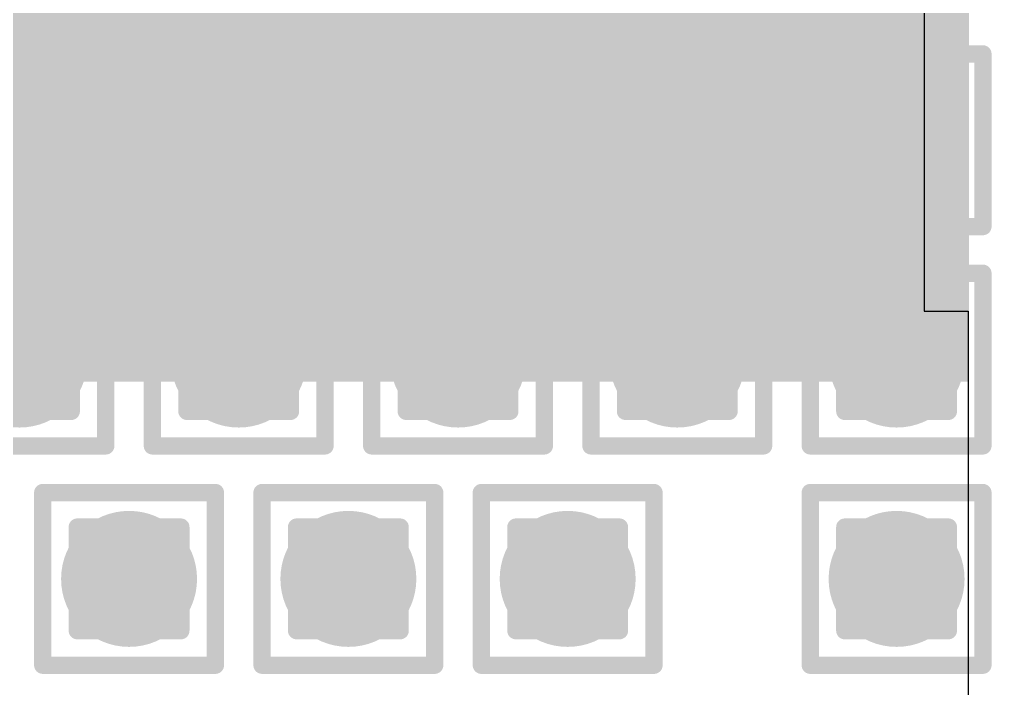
# Model space of a CAD drawing. Header units: inches. Extents: x -12 to 5357, y -8 to 5291.
# Drawn here: x 39.964 to 42.824, y 28.049 to 30.017 of the extents above; entities that cross this region are included whole.
import ezdxf

# ---------------------------------------------------------------- set-up
doc = ezdxf.new("R2010")
doc.units = ezdxf.units.IN
for name, color, linetype in [('Bottom Layer', 5, 'Continuous'), ('Drill Drawing', 1, 'Continuous'), ('Ground', 16, 'Continuous'), ('Power', 76, 'Continuous'), ('Top Layer', 1, 'Continuous'), ('Via Holes', 16, 'Continuous')]:
    doc.layers.add(name, color=color, linetype=linetype)

msp = doc.modelspace()

# ---------------------------------------------------------------- hatches: boundary and pattern name
at = {"layer": 'Bottom Layer'}
h = msp.add_hatch(color=5, dxfattribs=at)
edge = h.paths.add_edge_path()
edge.add_arc((40.2869, 29.6621), 0.2, 0, 360)
h = msp.add_hatch(color=5, dxfattribs=at)
edge = h.paths.add_edge_path()
edge.add_arc((40.9321, 29.6621), 0.2, 0, 360)
h = msp.add_hatch(color=5, dxfattribs=at)
edge = h.paths.add_edge_path()
edge.add_arc((41.5773, 29.6621), 0.2, 0, 360)
h = msp.add_hatch(color=5, dxfattribs=at)
edge = h.paths.add_edge_path()
edge.add_arc((42.545, 29.6621), 0.2, 0, 360)
h = msp.add_hatch(color=5, dxfattribs=at)
edge = h.paths.add_edge_path()
edge.add_arc((39.9644, 29.017), 0.2, 0, 360)
h = msp.add_hatch(color=5, dxfattribs=at)
edge = h.paths.add_edge_path()
edge.add_arc((40.6095, 29.017), 0.2, 0, 360)
h = msp.add_hatch(color=5, dxfattribs=at)
edge = h.paths.add_edge_path()
edge.add_arc((41.2547, 29.017), 0.2, 0, 360)
h = msp.add_hatch(color=5, dxfattribs=at)
edge = h.paths.add_edge_path()
edge.add_arc((41.8998, 29.017), 0.2, 0, 360)
h = msp.add_hatch(color=5, dxfattribs=at)
edge = h.paths.add_edge_path()
edge.add_arc((42.545, 29.017), 0.2, 0, 360)
h = msp.add_hatch(color=5, dxfattribs=at)
edge = h.paths.add_edge_path()
edge.add_arc((40.2869, 28.3718), 0.2, 0, 360)
h = msp.add_hatch(color=5, dxfattribs=at)
edge = h.paths.add_edge_path()
edge.add_arc((40.9321, 28.3718), 0.2, 0, 360)
h = msp.add_hatch(color=5, dxfattribs=at)
edge = h.paths.add_edge_path()
edge.add_arc((41.5773, 28.3718), 0.2, 0, 360)
h = msp.add_hatch(color=5, dxfattribs=at)
edge = h.paths.add_edge_path()
edge.add_arc((42.545, 28.3718), 0.2, 0, 360)
at = {"layer": 'Ground'}
h = msp.add_hatch(color=16, dxfattribs=at)
edge = h.paths.add_edge_path()
edge.add_arc((40.2869, 29.6621), 0.2, 0, 360)
h = msp.add_hatch(color=16, dxfattribs=at)
edge = h.paths.add_edge_path()
edge.add_arc((40.9321, 29.6621), 0.2, 0, 360)
h = msp.add_hatch(color=16, dxfattribs=at)
edge = h.paths.add_edge_path()
edge.add_arc((41.5773, 29.6621), 0.2, 0, 360)
h = msp.add_hatch(color=16, dxfattribs=at)
edge = h.paths.add_edge_path()
edge.add_arc((42.545, 29.6621), 0.2, 0, 360)
h = msp.add_hatch(color=16, dxfattribs=at)
edge = h.paths.add_edge_path()
edge.add_arc((39.9644, 29.017), 0.2, 0, 360)
h = msp.add_hatch(color=16, dxfattribs=at)
edge = h.paths.add_edge_path()
edge.add_arc((40.6095, 29.017), 0.2, 0, 360)
h = msp.add_hatch(color=16, dxfattribs=at)
edge = h.paths.add_edge_path()
edge.add_arc((41.2547, 29.017), 0.2, 0, 360)
h = msp.add_hatch(color=16, dxfattribs=at)
edge = h.paths.add_edge_path()
edge.add_arc((41.8998, 29.017), 0.2, 0, 360)
h = msp.add_hatch(color=16, dxfattribs=at)
edge = h.paths.add_edge_path()
edge.add_arc((42.545, 29.017), 0.2, 0, 360)
h = msp.add_hatch(color=16, dxfattribs=at)
edge = h.paths.add_edge_path()
edge.add_arc((40.2869, 28.3718), 0.2, 0, 360)
h = msp.add_hatch(color=16, dxfattribs=at)
edge = h.paths.add_edge_path()
edge.add_arc((40.9321, 28.3718), 0.2, 0, 360)
h = msp.add_hatch(color=16, dxfattribs=at)
edge = h.paths.add_edge_path()
edge.add_arc((41.5773, 28.3718), 0.2, 0, 360)
h = msp.add_hatch(color=16, dxfattribs=at)
edge = h.paths.add_edge_path()
edge.add_arc((42.545, 28.3718), 0.2, 0, 360)
at = {"layer": 'Power'}
h = msp.add_hatch(color=76, dxfattribs=at)
edge = h.paths.add_edge_path()
edge.add_arc((40.2869, 29.6621), 0.2, 0, 360)
h = msp.add_hatch(color=76, dxfattribs=at)
edge = h.paths.add_edge_path()
edge.add_arc((40.9321, 29.6621), 0.2, 0, 360)
h = msp.add_hatch(color=76, dxfattribs=at)
edge = h.paths.add_edge_path()
edge.add_arc((41.5773, 29.6621), 0.2, 0, 360)
h = msp.add_hatch(color=76, dxfattribs=at)
edge = h.paths.add_edge_path()
edge.add_arc((42.545, 29.6621), 0.2, 0, 360)
h = msp.add_hatch(color=76, dxfattribs=at)
edge = h.paths.add_edge_path()
edge.add_arc((39.9644, 29.017), 0.2, 0, 360)
h = msp.add_hatch(color=76, dxfattribs=at)
edge = h.paths.add_edge_path()
edge.add_arc((40.6095, 29.017), 0.2, 0, 360)
h = msp.add_hatch(color=76, dxfattribs=at)
edge = h.paths.add_edge_path()
edge.add_arc((41.2547, 29.017), 0.2, 0, 360)
h = msp.add_hatch(color=76, dxfattribs=at)
edge = h.paths.add_edge_path()
edge.add_arc((41.8998, 29.017), 0.2, 0, 360)
h = msp.add_hatch(color=76, dxfattribs=at)
edge = h.paths.add_edge_path()
edge.add_arc((42.545, 29.017), 0.2, 0, 360)
h = msp.add_hatch(color=76, dxfattribs=at)
edge = h.paths.add_edge_path()
edge.add_arc((40.2869, 28.3718), 0.2, 0, 360)
h = msp.add_hatch(color=76, dxfattribs=at)
edge = h.paths.add_edge_path()
edge.add_arc((40.9321, 28.3718), 0.2, 0, 360)
h = msp.add_hatch(color=76, dxfattribs=at)
edge = h.paths.add_edge_path()
edge.add_arc((41.5773, 28.3718), 0.2, 0, 360)
h = msp.add_hatch(color=76, dxfattribs=at)
edge = h.paths.add_edge_path()
edge.add_arc((42.545, 28.3718), 0.2, 0, 360)
at = {"layer": 'Top Layer'}
msp.add_hatch(color=1, dxfattribs=at).paths.add_polyline_path([(34.0217, 28.9523), (42.7584, 28.9523), (42.7584, 31.6759), (34.0217, 31.6759)])
h = msp.add_hatch(color=1, dxfattribs=at)
edge = h.paths.add_edge_path()
edge.add_arc((40.2869, 29.6621), 0.2, 0, 360)
h = msp.add_hatch(color=1, dxfattribs=at)
edge = h.paths.add_edge_path()
edge.add_arc((40.9321, 29.6621), 0.2, 0, 360)
h = msp.add_hatch(color=1, dxfattribs=at)
edge = h.paths.add_edge_path()
edge.add_arc((41.5773, 29.6621), 0.2, 0, 360)
h = msp.add_hatch(color=1, dxfattribs=at)
edge = h.paths.add_edge_path()
edge.add_arc((42.545, 29.6621), 0.2, 0, 360)
h = msp.add_hatch(color=1, dxfattribs=at)
edge = h.paths.add_edge_path()
edge.add_arc((39.9644, 29.017), 0.2, 0, 360)
h = msp.add_hatch(color=1, dxfattribs=at)
edge = h.paths.add_edge_path()
edge.add_arc((40.6095, 29.017), 0.2, 0, 360)
h = msp.add_hatch(color=1, dxfattribs=at)
edge = h.paths.add_edge_path()
edge.add_arc((41.2547, 29.017), 0.2, 0, 360)
h = msp.add_hatch(color=1, dxfattribs=at)
edge = h.paths.add_edge_path()
edge.add_arc((41.8998, 29.017), 0.2, 0, 360)
h = msp.add_hatch(color=1, dxfattribs=at)
edge = h.paths.add_edge_path()
edge.add_arc((42.545, 29.017), 0.2, 0, 360)
h = msp.add_hatch(color=1, dxfattribs=at)
edge = h.paths.add_edge_path()
edge.add_arc((40.2869, 28.3718), 0.2, 0, 360)
h = msp.add_hatch(color=1, dxfattribs=at)
edge = h.paths.add_edge_path()
edge.add_arc((40.9321, 28.3718), 0.2, 0, 360)
h = msp.add_hatch(color=1, dxfattribs=at)
edge = h.paths.add_edge_path()
edge.add_arc((41.5773, 28.3718), 0.2, 0, 360)
h = msp.add_hatch(color=1, dxfattribs=at)
edge = h.paths.add_edge_path()
edge.add_arc((42.545, 28.3718), 0.2, 0, 360)
at = {"layer": 'Via Holes'}
h = msp.add_hatch(color=7, dxfattribs=at)
edge = h.paths.add_edge_path()
edge.add_arc((40.2869, 29.6621), 0.1, 0, 360)
h = msp.add_hatch(color=7, dxfattribs=at)
edge = h.paths.add_edge_path()
edge.add_arc((40.9321, 29.6621), 0.1, 0, 360)
h = msp.add_hatch(color=7, dxfattribs=at)
edge = h.paths.add_edge_path()
edge.add_arc((41.5773, 29.6621), 0.1, 0, 360)
h = msp.add_hatch(color=7, dxfattribs=at)
edge = h.paths.add_edge_path()
edge.add_arc((42.545, 29.6621), 0.1, 0, 360)
h = msp.add_hatch(color=7, dxfattribs=at)
edge = h.paths.add_edge_path()
edge.add_arc((39.9644, 29.017), 0.1, 0, 360)
h = msp.add_hatch(color=7, dxfattribs=at)
edge = h.paths.add_edge_path()
edge.add_arc((40.6095, 29.017), 0.1, 0, 360)
h = msp.add_hatch(color=7, dxfattribs=at)
edge = h.paths.add_edge_path()
edge.add_arc((41.2547, 29.017), 0.1, 0, 360)
h = msp.add_hatch(color=7, dxfattribs=at)
edge = h.paths.add_edge_path()
edge.add_arc((41.8998, 29.017), 0.1, 0, 360)
h = msp.add_hatch(color=7, dxfattribs=at)
edge = h.paths.add_edge_path()
edge.add_arc((42.545, 29.017), 0.1, 0, 360)
h = msp.add_hatch(color=7, dxfattribs=at)
edge = h.paths.add_edge_path()
edge.add_arc((40.2869, 28.3718), 0.1, 0, 360)
h = msp.add_hatch(color=7, dxfattribs=at)
edge = h.paths.add_edge_path()
edge.add_arc((40.9321, 28.3718), 0.1, 0, 360)
h = msp.add_hatch(color=7, dxfattribs=at)
edge = h.paths.add_edge_path()
edge.add_arc((41.5773, 28.3718), 0.1, 0, 360)
h = msp.add_hatch(color=7, dxfattribs=at)
edge = h.paths.add_edge_path()
edge.add_arc((42.545, 28.3718), 0.1, 0, 360)

# ---------------------------------------------------------------- linework, layer by layer
at = {"layer": 'Drill Drawing', "const_width": 0.0508}
for points in [[(40.0329, 29.9161), (40.5409, 29.9161)], [(40.0329, 29.4081), (40.0329, 29.9161)], [(40.5409, 29.4081), (40.5409, 29.9161)], [(40.6781, 29.9161), (41.1861, 29.9161)], [(40.6781, 29.4081), (40.6781, 29.9161)], [(41.1861, 29.4081), (41.1861, 29.9161)], [(41.3233, 29.9161), (41.8313, 29.9161)], [(41.3233, 29.4081), (41.3233, 29.9161)], [(41.8313, 29.4081), (41.8313, 29.9161)], [(42.291, 29.9161), (42.799, 29.9161)], [(42.291, 29.4081), (42.291, 29.9161)], [(42.799, 29.4081), (42.799, 29.9161)], [(40.1345, 29.8145), (40.4393, 29.8145)], [(40.1345, 29.5097), (40.1345, 29.8145)], [(40.4393, 29.5097), (40.4393, 29.8145)], [(40.7797, 29.8145), (41.0845, 29.8145)], [(40.7797, 29.5097), (40.7797, 29.8145)], [(41.0845, 29.5097), (41.0845, 29.8145)], [(41.4249, 29.8145), (41.7297, 29.8145)], [(41.4249, 29.5097), (41.4249, 29.8145)], [(41.7297, 29.5097), (41.7297, 29.8145)], [(42.3926, 29.8145), (42.6974, 29.8145)], [(42.3926, 29.5097), (42.3926, 29.8145)], [(42.6974, 29.5097), (42.6974, 29.8145)], [(40.1345, 29.5097), (40.4393, 29.5097)], [(40.7797, 29.5097), (41.0845, 29.5097)], [(41.4249, 29.5097), (41.7297, 29.5097)], [(42.3926, 29.5097), (42.6974, 29.5097)], [(40.0329, 29.4081), (40.5409, 29.4081)], [(40.6781, 29.4081), (41.1861, 29.4081)], [(41.3233, 29.4081), (41.8313, 29.4081)], [(42.291, 29.4081), (42.799, 29.4081)], [(39.7104, 29.271), (40.2184, 29.271)], [(40.2184, 28.763), (40.2184, 29.271)], [(40.3555, 29.271), (40.8635, 29.271)], [(40.3555, 28.763), (40.3555, 29.271)], [(40.8635, 28.763), (40.8635, 29.271)], [(41.0007, 29.271), (41.5087, 29.271)], [(41.0007, 28.763), (41.0007, 29.271)], [(41.5087, 28.763), (41.5087, 29.271)], [(41.6458, 29.271), (42.1538, 29.271)], [(41.6458, 28.763), (41.6458, 29.271)], [(42.1538, 28.763), (42.1538, 29.271)], [(42.291, 29.271), (42.799, 29.271)], [(42.291, 28.763), (42.291, 29.271)], [(42.799, 28.763), (42.799, 29.271)], [(39.812, 29.1694), (40.1168, 29.1694)], [(40.1168, 28.8646), (40.1168, 29.1694)], [(40.4571, 29.1694), (40.7619, 29.1694)], [(40.4571, 28.8646), (40.4571, 29.1694)], [(40.7619, 28.8646), (40.7619, 29.1694)], [(41.1023, 29.1694), (41.4071, 29.1694)], [(41.1023, 28.8646), (41.1023, 29.1694)], [(41.4071, 28.8646), (41.4071, 29.1694)], [(41.7474, 29.1694), (42.0522, 29.1694)], [(41.7474, 28.8646), (41.7474, 29.1694)], [(42.0522, 28.8646), (42.0522, 29.1694)], [(42.3926, 29.1694), (42.6974, 29.1694)], [(42.3926, 28.8646), (42.3926, 29.1694)], [(42.6974, 28.8646), (42.6974, 29.1694)], [(39.812, 28.8646), (40.1168, 28.8646)], [(40.4571, 28.8646), (40.7619, 28.8646)], [(41.1023, 28.8646), (41.4071, 28.8646)], [(41.7474, 28.8646), (42.0522, 28.8646)], [(42.3926, 28.8646), (42.6974, 28.8646)], [(39.7104, 28.763), (40.2184, 28.763)], [(40.3555, 28.763), (40.8635, 28.763)], [(41.0007, 28.763), (41.5087, 28.763)], [(41.6458, 28.763), (42.1538, 28.763)], [(42.291, 28.763), (42.799, 28.763)], [(40.0329, 28.6258), (40.5409, 28.6258)], [(40.0329, 28.1178), (40.0329, 28.6258)], [(40.5409, 28.1178), (40.5409, 28.6258)], [(40.6781, 28.6258), (41.1861, 28.6258)], [(40.6781, 28.1178), (40.6781, 28.6258)], [(41.1861, 28.1178), (41.1861, 28.6258)], [(41.3233, 28.6258), (41.8313, 28.6258)], [(41.3233, 28.1178), (41.3233, 28.6258)], [(41.8313, 28.1178), (41.8313, 28.6258)], [(42.291, 28.6258), (42.799, 28.6258)], [(42.291, 28.1178), (42.291, 28.6258)], [(42.799, 28.1178), (42.799, 28.6258)], [(40.1345, 28.5242), (40.4393, 28.5242)], [(40.1345, 28.2194), (40.1345, 28.5242)], [(40.4393, 28.2194), (40.4393, 28.5242)], [(40.7797, 28.5242), (41.0845, 28.5242)], [(40.7797, 28.2194), (40.7797, 28.5242)], [(41.0845, 28.2194), (41.0845, 28.5242)], [(41.4249, 28.5242), (41.7297, 28.5242)], [(41.4249, 28.2194), (41.4249, 28.5242)], [(41.7297, 28.2194), (41.7297, 28.5242)], [(42.3926, 28.5242), (42.6974, 28.5242)], [(42.3926, 28.2194), (42.3926, 28.5242)], [(42.6974, 28.2194), (42.6974, 28.5242)], [(40.1345, 28.2194), (40.4393, 28.2194)], [(40.7797, 28.2194), (41.0845, 28.2194)], [(41.4249, 28.2194), (41.7297, 28.2194)], [(42.3926, 28.2194), (42.6974, 28.2194)], [(40.0329, 28.1178), (40.5409, 28.1178)], [(40.6781, 28.1178), (41.1861, 28.1178)], [(41.3233, 28.1178), (41.8313, 28.1178)], [(42.291, 28.1178), (42.799, 28.1178)]]:
    msp.add_lwpolyline(points, dxfattribs=at)
at = {"layer": 'Drill Drawing', "const_width": 0.0254}
for points in [[(40.0202, 29.9161, 1), (40.0456, 29.9161, 1)], [(40.0202, 29.9161, 1), (40.0456, 29.9161, 1)], [(40.5282, 29.9161, 1), (40.5536, 29.9161, 1)], [(40.5282, 29.9161, 1), (40.5536, 29.9161, 1)], [(40.6654, 29.9161, 1), (40.6908, 29.9161, 1)], [(40.6654, 29.9161, 1), (40.6908, 29.9161, 1)], [(41.1734, 29.9161, 1), (41.1988, 29.9161, 1)], [(41.1734, 29.9161, 1), (41.1988, 29.9161, 1)], [(41.3106, 29.9161, 1), (41.336, 29.9161, 1)], [(41.3106, 29.9161, 1), (41.336, 29.9161, 1)], [(41.8186, 29.9161, 1), (41.844, 29.9161, 1)], [(41.8186, 29.9161, 1), (41.844, 29.9161, 1)], [(42.2783, 29.9161, 1), (42.3037, 29.9161, 1)], [(42.2783, 29.9161, 1), (42.3037, 29.9161, 1)], [(42.7863, 29.9161, 1), (42.8117, 29.9161, 1)], [(42.7863, 29.9161, 1), (42.8117, 29.9161, 1)], [(40.1218, 29.8145, 1), (40.1472, 29.8145, 1)], [(40.1218, 29.8145, 1), (40.1472, 29.8145, 1)], [(40.4266, 29.8145, 1), (40.452, 29.8145, 1)], [(40.4266, 29.8145, 1), (40.452, 29.8145, 1)], [(40.767, 29.8145, 1), (40.7924, 29.8145, 1)], [(40.767, 29.8145, 1), (40.7924, 29.8145, 1)], [(41.0718, 29.8145, 1), (41.0972, 29.8145, 1)], [(41.0718, 29.8145, 1), (41.0972, 29.8145, 1)], [(41.4122, 29.8145, 1), (41.4376, 29.8145, 1)], [(41.4122, 29.8145, 1), (41.4376, 29.8145, 1)], [(41.717, 29.8145, 1), (41.7424, 29.8145, 1)], [(41.717, 29.8145, 1), (41.7424, 29.8145, 1)], [(42.3799, 29.8145, 1), (42.4053, 29.8145, 1)], [(42.3799, 29.8145, 1), (42.4053, 29.8145, 1)], [(42.6847, 29.8145, 1), (42.7101, 29.8145, 1)], [(42.6847, 29.8145, 1), (42.7101, 29.8145, 1)], [(40.1218, 29.5097, 1), (40.1472, 29.5097, 1)], [(40.1218, 29.5097, 1), (40.1472, 29.5097, 1)], [(40.4266, 29.5097, 1), (40.452, 29.5097, 1)], [(40.4266, 29.5097, 1), (40.452, 29.5097, 1)], [(40.767, 29.5097, 1), (40.7924, 29.5097, 1)], [(40.767, 29.5097, 1), (40.7924, 29.5097, 1)], [(41.0718, 29.5097, 1), (41.0972, 29.5097, 1)], [(41.0718, 29.5097, 1), (41.0972, 29.5097, 1)], [(41.4122, 29.5097, 1), (41.4376, 29.5097, 1)], [(41.4122, 29.5097, 1), (41.4376, 29.5097, 1)], [(41.717, 29.5097, 1), (41.7424, 29.5097, 1)], [(41.717, 29.5097, 1), (41.7424, 29.5097, 1)], [(42.3799, 29.5097, 1), (42.4053, 29.5097, 1)], [(42.3799, 29.5097, 1), (42.4053, 29.5097, 1)], [(42.6847, 29.5097, 1), (42.7101, 29.5097, 1)], [(42.6847, 29.5097, 1), (42.7101, 29.5097, 1)], [(40.0202, 29.4081, 1), (40.0456, 29.4081, 1)], [(40.0202, 29.4081, 1), (40.0456, 29.4081, 1)], [(40.5282, 29.4081, 1), (40.5536, 29.4081, 1)], [(40.5282, 29.4081, 1), (40.5536, 29.4081, 1)], [(40.6654, 29.4081, 1), (40.6908, 29.4081, 1)], [(40.6654, 29.4081, 1), (40.6908, 29.4081, 1)], [(41.1734, 29.4081, 1), (41.1988, 29.4081, 1)], [(41.1734, 29.4081, 1), (41.1988, 29.4081, 1)], [(41.3106, 29.4081, 1), (41.336, 29.4081, 1)], [(41.3106, 29.4081, 1), (41.336, 29.4081, 1)], [(41.8186, 29.4081, 1), (41.844, 29.4081, 1)], [(41.8186, 29.4081, 1), (41.844, 29.4081, 1)], [(42.2783, 29.4081, 1), (42.3037, 29.4081, 1)], [(42.2783, 29.4081, 1), (42.3037, 29.4081, 1)], [(42.7863, 29.4081, 1), (42.8117, 29.4081, 1)], [(42.7863, 29.4081, 1), (42.8117, 29.4081, 1)], [(40.2057, 29.271, 1), (40.2311, 29.271, 1)], [(40.2057, 29.271, 1), (40.2311, 29.271, 1)], [(40.3428, 29.271, 1), (40.3682, 29.271, 1)], [(40.3428, 29.271, 1), (40.3682, 29.271, 1)], [(40.8508, 29.271, 1), (40.8762, 29.271, 1)], [(40.8508, 29.271, 1), (40.8762, 29.271, 1)], [(40.988, 29.271, 1), (41.0134, 29.271, 1)], [(40.988, 29.271, 1), (41.0134, 29.271, 1)], [(41.496, 29.271, 1), (41.5214, 29.271, 1)], [(41.496, 29.271, 1), (41.5214, 29.271, 1)], [(41.6331, 29.271, 1), (41.6585, 29.271, 1)], [(41.6331, 29.271, 1), (41.6585, 29.271, 1)], [(42.1411, 29.271, 1), (42.1665, 29.271, 1)], [(42.1411, 29.271, 1), (42.1665, 29.271, 1)], [(42.2783, 29.271, 1), (42.3037, 29.271, 1)], [(42.2783, 29.271, 1), (42.3037, 29.271, 1)], [(42.7863, 29.271, 1), (42.8117, 29.271, 1)], [(42.7863, 29.271, 1), (42.8117, 29.271, 1)], [(40.1041, 29.1694, 1), (40.1295, 29.1694, 1)], [(40.1041, 29.1694, 1), (40.1295, 29.1694, 1)], [(40.4444, 29.1694, 1), (40.4698, 29.1694, 1)], [(40.4444, 29.1694, 1), (40.4698, 29.1694, 1)], [(40.7492, 29.1694, 1), (40.7746, 29.1694, 1)], [(40.7492, 29.1694, 1), (40.7746, 29.1694, 1)], [(41.0896, 29.1694, 1), (41.115, 29.1694, 1)], [(41.0896, 29.1694, 1), (41.115, 29.1694, 1)], [(41.3944, 29.1694, 1), (41.4198, 29.1694, 1)], [(41.3944, 29.1694, 1), (41.4198, 29.1694, 1)], [(41.7347, 29.1694, 1), (41.7601, 29.1694, 1)], [(41.7347, 29.1694, 1), (41.7601, 29.1694, 1)], [(42.0395, 29.1694, 1), (42.0649, 29.1694, 1)], [(42.0395, 29.1694, 1), (42.0649, 29.1694, 1)], [(42.3799, 29.1694, 1), (42.4053, 29.1694, 1)], [(42.3799, 29.1694, 1), (42.4053, 29.1694, 1)], [(42.6847, 29.1694, 1), (42.7101, 29.1694, 1)], [(42.6847, 29.1694, 1), (42.7101, 29.1694, 1)], [(40.1041, 28.8646, 1), (40.1295, 28.8646, 1)], [(40.1041, 28.8646, 1), (40.1295, 28.8646, 1)], [(40.4444, 28.8646, 1), (40.4698, 28.8646, 1)], [(40.4444, 28.8646, 1), (40.4698, 28.8646, 1)], [(40.7492, 28.8646, 1), (40.7746, 28.8646, 1)], [(40.7492, 28.8646, 1), (40.7746, 28.8646, 1)], [(41.0896, 28.8646, 1), (41.115, 28.8646, 1)], [(41.0896, 28.8646, 1), (41.115, 28.8646, 1)], [(41.3944, 28.8646, 1), (41.4198, 28.8646, 1)], [(41.3944, 28.8646, 1), (41.4198, 28.8646, 1)], [(41.7347, 28.8646, 1), (41.7601, 28.8646, 1)], [(41.7347, 28.8646, 1), (41.7601, 28.8646, 1)], [(42.0395, 28.8646, 1), (42.0649, 28.8646, 1)], [(42.0395, 28.8646, 1), (42.0649, 28.8646, 1)], [(42.3799, 28.8646, 1), (42.4053, 28.8646, 1)], [(42.3799, 28.8646, 1), (42.4053, 28.8646, 1)], [(42.6847, 28.8646, 1), (42.7101, 28.8646, 1)], [(42.6847, 28.8646, 1), (42.7101, 28.8646, 1)], [(40.2057, 28.763, 1), (40.2311, 28.763, 1)], [(40.2057, 28.763, 1), (40.2311, 28.763, 1)], [(40.3428, 28.763, 1), (40.3682, 28.763, 1)], [(40.3428, 28.763, 1), (40.3682, 28.763, 1)], [(40.8508, 28.763, 1), (40.8762, 28.763, 1)], [(40.8508, 28.763, 1), (40.8762, 28.763, 1)], [(40.988, 28.763, 1), (41.0134, 28.763, 1)], [(40.988, 28.763, 1), (41.0134, 28.763, 1)], [(41.496, 28.763, 1), (41.5214, 28.763, 1)], [(41.496, 28.763, 1), (41.5214, 28.763, 1)], [(41.6331, 28.763, 1), (41.6585, 28.763, 1)], [(41.6331, 28.763, 1), (41.6585, 28.763, 1)], [(42.1411, 28.763, 1), (42.1665, 28.763, 1)], [(42.1411, 28.763, 1), (42.1665, 28.763, 1)], [(42.2783, 28.763, 1), (42.3037, 28.763, 1)], [(42.2783, 28.763, 1), (42.3037, 28.763, 1)], [(42.7863, 28.763, 1), (42.8117, 28.763, 1)], [(42.7863, 28.763, 1), (42.8117, 28.763, 1)], [(40.0202, 28.6258, 1), (40.0456, 28.6258, 1)], [(40.0202, 28.6258, 1), (40.0456, 28.6258, 1)], [(40.5282, 28.6258, 1), (40.5536, 28.6258, 1)], [(40.5282, 28.6258, 1), (40.5536, 28.6258, 1)], [(40.6654, 28.6258, 1), (40.6908, 28.6258, 1)], [(40.6654, 28.6258, 1), (40.6908, 28.6258, 1)], [(41.1734, 28.6258, 1), (41.1988, 28.6258, 1)], [(41.1734, 28.6258, 1), (41.1988, 28.6258, 1)], [(41.3106, 28.6258, 1), (41.336, 28.6258, 1)], [(41.3106, 28.6258, 1), (41.336, 28.6258, 1)], [(41.8186, 28.6258, 1), (41.844, 28.6258, 1)], [(41.8186, 28.6258, 1), (41.844, 28.6258, 1)], [(42.2783, 28.6258, 1), (42.3037, 28.6258, 1)], [(42.2783, 28.6258, 1), (42.3037, 28.6258, 1)], [(42.7863, 28.6258, 1), (42.8117, 28.6258, 1)], [(42.7863, 28.6258, 1), (42.8117, 28.6258, 1)], [(40.1218, 28.5242, 1), (40.1472, 28.5242, 1)], [(40.1218, 28.5242, 1), (40.1472, 28.5242, 1)], [(40.4266, 28.5242, 1), (40.452, 28.5242, 1)], [(40.4266, 28.5242, 1), (40.452, 28.5242, 1)], [(40.767, 28.5242, 1), (40.7924, 28.5242, 1)], [(40.767, 28.5242, 1), (40.7924, 28.5242, 1)], [(41.0718, 28.5242, 1), (41.0972, 28.5242, 1)], [(41.0718, 28.5242, 1), (41.0972, 28.5242, 1)], [(41.4122, 28.5242, 1), (41.4376, 28.5242, 1)], [(41.4122, 28.5242, 1), (41.4376, 28.5242, 1)], [(41.717, 28.5242, 1), (41.7424, 28.5242, 1)], [(41.717, 28.5242, 1), (41.7424, 28.5242, 1)], [(42.3799, 28.5242, 1), (42.4053, 28.5242, 1)], [(42.3799, 28.5242, 1), (42.4053, 28.5242, 1)], [(42.6847, 28.5242, 1), (42.7101, 28.5242, 1)], [(42.6847, 28.5242, 1), (42.7101, 28.5242, 1)], [(40.1218, 28.2194, 1), (40.1472, 28.2194, 1)], [(40.1218, 28.2194, 1), (40.1472, 28.2194, 1)], [(40.4266, 28.2194, 1), (40.452, 28.2194, 1)], [(40.4266, 28.2194, 1), (40.452, 28.2194, 1)], [(40.767, 28.2194, 1), (40.7924, 28.2194, 1)], [(40.767, 28.2194, 1), (40.7924, 28.2194, 1)], [(41.0718, 28.2194, 1), (41.0972, 28.2194, 1)], [(41.0718, 28.2194, 1), (41.0972, 28.2194, 1)], [(41.4122, 28.2194, 1), (41.4376, 28.2194, 1)], [(41.4122, 28.2194, 1), (41.4376, 28.2194, 1)], [(41.717, 28.2194, 1), (41.7424, 28.2194, 1)], [(41.717, 28.2194, 1), (41.7424, 28.2194, 1)], [(42.3799, 28.2194, 1), (42.4053, 28.2194, 1)], [(42.3799, 28.2194, 1), (42.4053, 28.2194, 1)], [(42.6847, 28.2194, 1), (42.7101, 28.2194, 1)], [(42.6847, 28.2194, 1), (42.7101, 28.2194, 1)], [(40.0202, 28.1178, 1), (40.0456, 28.1178, 1)], [(40.0202, 28.1178, 1), (40.0456, 28.1178, 1)], [(40.5282, 28.1178, 1), (40.5536, 28.1178, 1)], [(40.5282, 28.1178, 1), (40.5536, 28.1178, 1)], [(40.6654, 28.1178, 1), (40.6908, 28.1178, 1)], [(40.6654, 28.1178, 1), (40.6908, 28.1178, 1)], [(41.1734, 28.1178, 1), (41.1988, 28.1178, 1)], [(41.1734, 28.1178, 1), (41.1988, 28.1178, 1)], [(41.3106, 28.1178, 1), (41.336, 28.1178, 1)], [(41.3106, 28.1178, 1), (41.336, 28.1178, 1)], [(41.8186, 28.1178, 1), (41.844, 28.1178, 1)], [(41.8186, 28.1178, 1), (41.844, 28.1178, 1)], [(42.2783, 28.1178, 1), (42.3037, 28.1178, 1)], [(42.2783, 28.1178, 1), (42.3037, 28.1178, 1)], [(42.7863, 28.1178, 1), (42.8117, 28.1178, 1)], [(42.7863, 28.1178, 1), (42.8117, 28.1178, 1)]]:
    msp.add_lwpolyline(points, format="xyb", close=True, dxfattribs=at)
at = {"layer": 'Top Layer'}
for p, q in [((42.6265, 30.0996), (42.6265, 29.1598)), ((42.6265, 29.1598), (42.7555, 29.1598)), ((42.7555, 29.1598), (42.7555, 23.3565))]:
    msp.add_line(p, q, dxfattribs=at)

doc.saveas('drawing.dxf')
